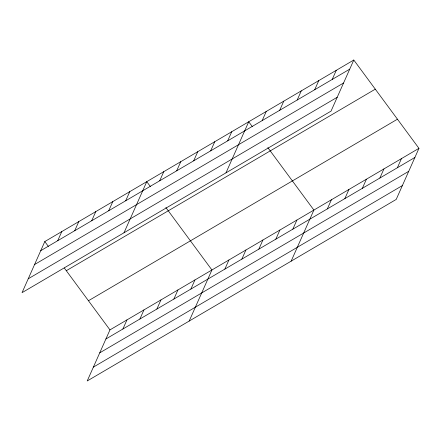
<?xml version="1.0" encoding="UTF-8"?>
<svg xmlns="http://www.w3.org/2000/svg" width="441" height="441" viewBox="0 0 441 441"><rect width="100%" height="100%" fill="white"/><g stroke="black" fill="none" stroke-linecap="round" stroke-linejoin="round"><path stroke-width="0.66" d="M353.792 60.026L44.795 241.569L22.05 292.659L331.042 111.115L353.792 60.026L418.95 148.341L396.205 199.431L87.208 380.974L109.958 329.885L418.95 148.341M57.732 240.703L61.79 231.58M74.727 230.72L78.785 221.597M91.722 220.732L95.78 211.614M108.718 210.748L112.775 201.625M125.707 200.765L129.77 191.642M124.02 232.749L146.765 181.659L150.348 186.515M159.697 180.793L163.76 171.67M176.692 170.81L180.755 161.687M193.687 160.822L197.75 151.704M122.89 329.019L126.953 319.901M210.682 150.839L214.745 141.721M139.885 319.036L143.948 309.913M227.677 140.855L231.74 131.732M156.88 309.047L160.943 299.93M225.985 172.839L248.735 121.749L252.318 126.606M173.875 299.064L177.932 289.946M262.18 120.58L266.243 111.463M190.87 289.081L194.928 279.958M279.693 110.294L283.75 101.176M189.178 321.065L211.923 269.975L165.877 207.562M297.201 100.008L301.264 90.885M224.86 269.109L228.918 259.992M314.709 89.721L318.771 80.598M241.855 259.126L245.913 250.003M332.222 79.435L336.279 70.312M258.845 249.143L262.908 240.02M275.84 239.154L279.903 230.037M292.835 229.171L296.898 220.053M291.143 261.16L313.893 210.065L267.847 147.658M327.343 208.902L331.4 199.779M344.851 198.61L348.914 189.492M362.359 188.324L366.421 179.206M379.872 178.037L383.929 168.92M397.38 167.751L401.442 158.628M40.737 250.686L349.73 69.149M34.569 264.539L343.561 82.996M28.218 278.806L337.211 97.268M66.299 270.713L375.291 89.17M88.454 300.74L397.446 119.197M105.895 339.002L414.887 157.465M99.727 352.855L408.724 171.312M93.376 367.127L402.368 185.584M44.795 241.569L48.383 246.425M64.309 268.012L109.958 329.885"/></g></svg>
